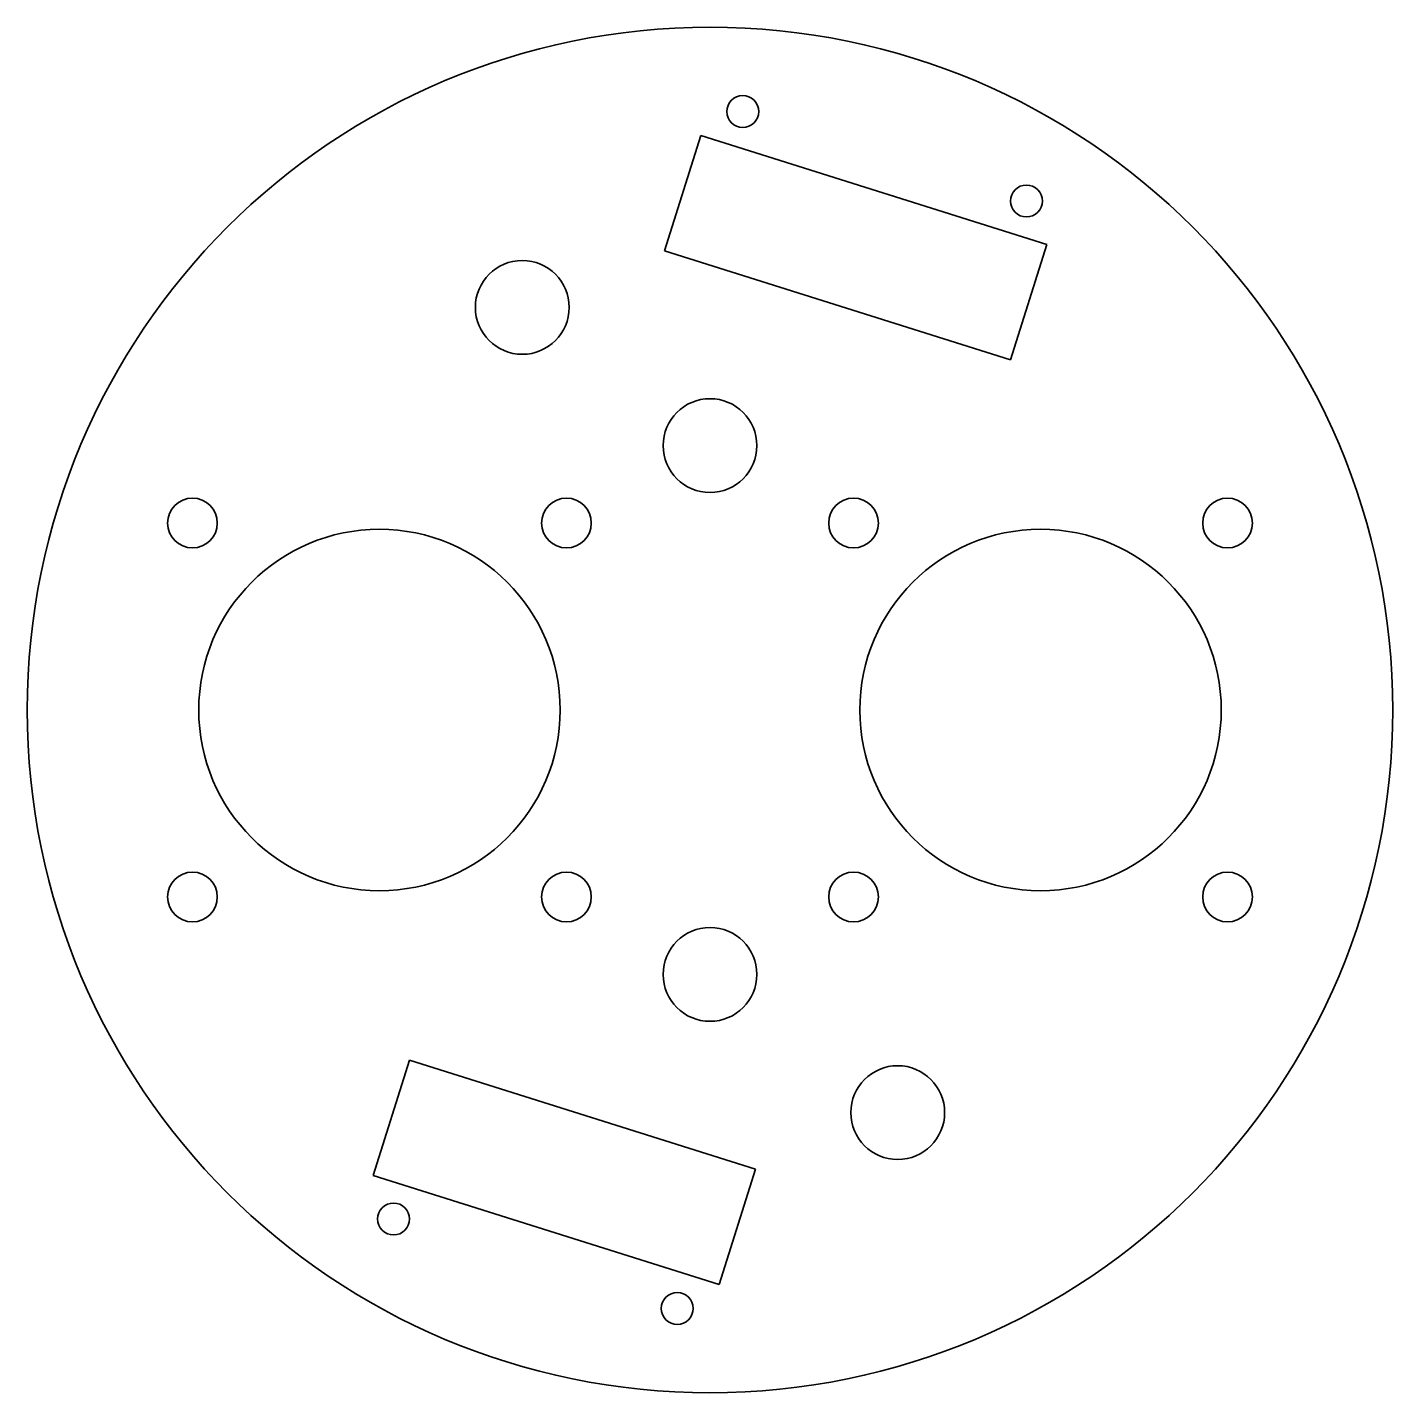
# Model space of a CAD drawing. Header units: inches. Extents: x -1.94 to 1.94, y -1.94 to 1.94.
import ezdxf

# ---------------------------------------------------------------- set-up
doc = ezdxf.new("R2010")
doc.units = ezdxf.units.IN
doc.header["$MEASUREMENT"] = 0
doc.layers.add('1', color=7, linetype='Continuous', true_color=0xffffff)

msp = doc.modelspace()

# ---------------------------------------------------------------- linework, layer by layer
at = {"layer": '1', "color": 123, "linetype": 'Continuous', "lineweight": 35}
for p, q in [((-0.128592, 1.302701), (-0.025594, 1.629368)), ((-0.128592, 1.302701), (-0.025594, 1.629368)), ((-0.025594, 1.629368), (0.955533, 1.32002)), ((-0.025594, 1.629368), (0.955533, 1.32002)), ((0.955533, 1.32002), (0.852535, 0.993353)), ((0.955533, 1.32002), (0.852535, 0.993353)), ((0.852535, 0.993353), (-0.128592, 1.302701)), ((0.852535, 0.993353), (-0.128592, 1.302701)), ((-0.955533, -1.32002), (-0.852535, -0.993353)), ((-0.955533, -1.32002), (-0.852535, -0.993353)), ((-0.852535, -0.993353), (0.128592, -1.302701)), ((-0.852535, -0.993353), (0.128592, -1.302701)), ((0.128592, -1.302701), (0.025594, -1.629368)), ((0.128592, -1.302701), (0.025594, -1.629368)), ((0.025594, -1.629368), (-0.955533, -1.32002)), ((0.025594, -1.629368), (-0.955533, -1.32002))]:
    msp.add_line(p, q, dxfattribs=at)
for centre, radius in [((0, 0), 1.93625), ((0, 0), 1.93625), ((0.092832, 1.697294), 0.045276), ((0.092832, 1.697294), 0.045276), ((0.897484, 1.443589), 0.045276), ((0.897484, 1.443589), 0.045276), ((-0.532432, 1.141805), 0.133), ((-0.532432, 1.141805), 0.133), ((0, 0.75), 0.133), ((0, 0.75), 0.133), ((-1.46783, 0.53033), 0.0705), ((-1.46783, 0.53033), 0.0705), ((-0.40717, 0.53033), 0.0705), ((-0.40717, 0.53033), 0.0705), ((0.40717, 0.53033), 0.0705), ((0.40717, 0.53033), 0.0705), ((1.46783, 0.53033), 0.0705), ((1.46783, 0.53033), 0.0705), ((-0.9375, 0), 0.5125), ((-0.9375, 0), 0.5125), ((0.9375, 0), 0.5125), ((0.9375, 0), 0.5125), ((-1.46783, -0.53033), 0.0705), ((-1.46783, -0.53033), 0.0705), ((-0.40717, -0.53033), 0.0705), ((-0.40717, -0.53033), 0.0705), ((0.40717, -0.53033), 0.0705), ((0.40717, -0.53033), 0.0705), ((1.46783, -0.53033), 0.0705), ((1.46783, -0.53033), 0.0705), ((0, -0.75), 0.133), ((0, -0.75), 0.133), ((0.532432, -1.141805), 0.133), ((0.532432, -1.141805), 0.133), ((-0.897484, -1.443589), 0.045276), ((-0.897484, -1.443589), 0.045276), ((-0.092832, -1.697294), 0.045276), ((-0.092832, -1.697294), 0.045276)]:
    msp.add_circle(centre, radius, dxfattribs=at)

doc.saveas('drawing.dxf')
